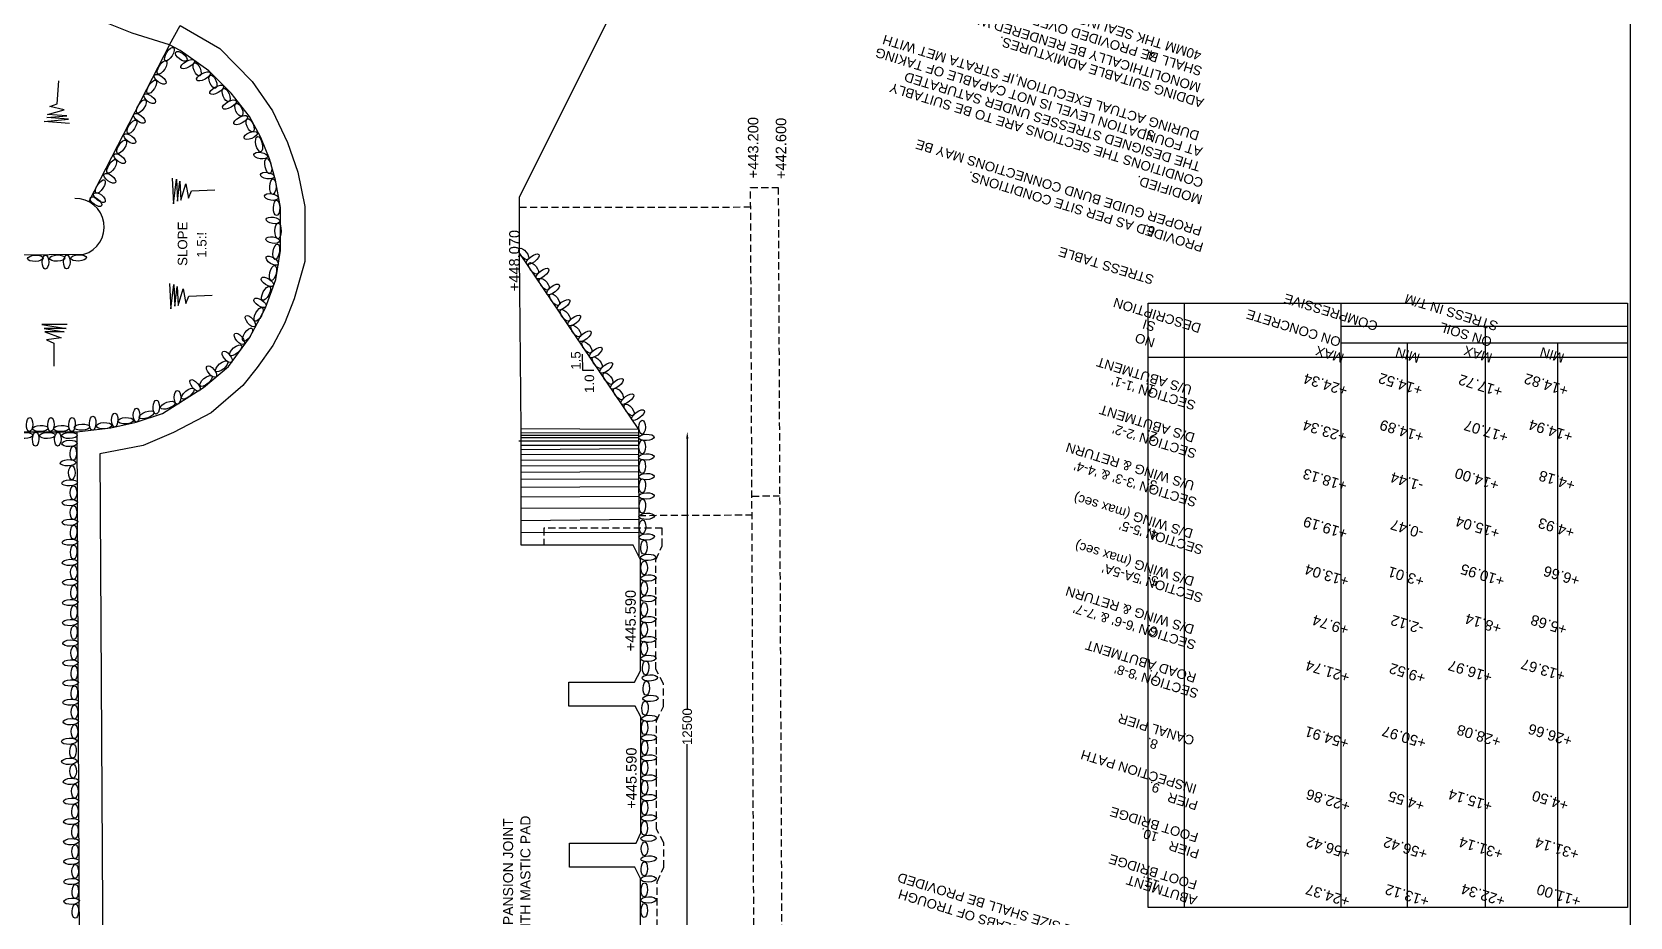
# Model space of a CAD drawing. Header units: millimetres. Extents: x 3621 to 101772, y 3733 to 84143.
# Drawn here: x 68120 to 101771, y 25505 to 44138 of the extents above; entities that cross this region are included whole.
import ezdxf

# ---------------------------------------------------------------- set-up
doc = ezdxf.new("R2010")
doc.units = ezdxf.units.MM
doc.header["$MEASUREMENT"] = 0
doc.linetypes.add('DASHED', pattern=[0.75, 0.5, -0.25])
for name, color, linetype in [('DIM', 7, 'Continuous'), ('DWG', 7, 'Continuous'), ('TXT', 7, 'Continuous'), ('TXT @ 1', 7, 'Continuous')]:
    doc.layers.add(name, color=color, linetype=linetype)
doc.styles.add('Notes', font='arial.ttf')
doc.styles.get("Standard").update_dxf_attribs({"font": 'arial.ttf'})
doc.dimstyles.new('Civil', dxfattribs={"dimtxt": 200, "dimasz": 150, "dimexe": 0.1, "dimexo": 0.0625, "dimgap": 0.09, "dimtad": 0, "dimdec": 0, "dimzin": 12, "dimdsep": 46, "dimtxsty": 'Standard', "dimcen": 0.1, "dimse1": 1, "dimse2": 1, "dimadec": 0, "dimazin": 2, "dimtfac": 1, "dimtdec": 0, "dimtofl": 0, "dimtmove": 0, "dimatfit": 3, "dimfxl": 1, "dimfrac": 1, "dimtolj": 1, "dimtzin": 0, "dimarcsym": 0})

# ---------------------------------------------------------------- blocks, each defined once
blk = doc.blocks.new('*D54')
at = {"layer": 'Defpoints', "color": 0, "ltscale": 100, "transparency": 16777216}
for p in [(81658, 35725), (81919, 35725), (81658, 23303)]:
    blk.add_point(p, dxfattribs=at)
at = {"layer": 'DIM', "color": 0, "lineweight": -2, "ltscale": 100, "transparency": 16777216}
for p, q in [((81919, 35575), (81919, 29881)), ((81919, 23453), (81919, 29147))]:
    blk.add_line(p, q, dxfattribs=at)
at = {"layer": 'DIM', "color": 0, "ltscale": 100, "transparency": 16777216}
for points in [[(81894, 35575), (81944, 35575), (81919, 35725)], [(81894, 23453), (81944, 23453), (81919, 23303)]]:
    blk.add_solid(points, dxfattribs=at)
at = {"layer": 'DIM', "color": 0, "ltscale": 100, "transparency": 16777216, "insert": (81919, 29514), "char_height": 200, "attachment_point": 5, "rotation": 90}
blk.add_mtext('\\A1;12500', dxfattribs=at)

msp = doc.modelspace()

# ---------------------------------------------------------------- linework, layer by layer
at = {"ltscale": 100}
msp.add_lwpolyline([(101771.4, 3745.9), (3621.1, 3745.9), (3621.1, 68546.1), (101771.4, 68546.1)], close=True, dxfattribs=at)
at = {"layer": 'DWG', "ltscale": 100}
for points in [[(71015, 43870), (70230, 44111.5), (69318.5, 44480), (69052.5, 44592), (68817, 44766), (68612.5, 44960.5), (68428, 45328.5), (68346, 45727), (68295, 46085), (68274, 48598.4)], [(80936.5, 23301.6), (80936.5, 26316.5), (80817, 26555), (79442, 26555), (79442, 27061), (80842, 27061), (80943.5, 27277), (80943.5, 29721.5), (80820.5, 29942), (79424, 29942), (79424, 30448), (80806, 30448), (80933, 30685.5), (80933, 33028.5), (80781, 33335.5), (78419.5, 33335.5), (78419.5, 35785), (78383, 39431.5), (78383, 40659), (81012.5, 45926.5), (81012.5, 48618)], [(71015, 43870), (71243.5, 44274.5), (72076.5, 43792.5), (72757, 43092.5), (73187, 42478.5), (73504, 41811.5), (73717.5, 41186), (73863, 40466.5), (73863, 39799.5), (73863, 39304.5), (73638, 38520.5), (73439.5, 37999), (73195, 37536.5), (72864.5, 37074.5), (72560.5, 36698), (71891.5, 36117.5), (71098.5, 35708.5), (70464, 35431), (69552, 35259.5), (69616.5, 23288.7)], [(69065.7, 35720.8), (69780.5, 35803), (70317, 35920.5), (70871, 36109), (71733, 36651.5), (72257.5, 37095.5), (72697.5, 37698.5), (73034, 38330.5), (73252.5, 38925.5), (73353, 39537), (73353, 39952), (73353, 40446), (73248.5, 41016), (73122.5, 41468), (72937.5, 41916), (72703, 42355.5), (72313, 42850), (71843, 43323), (71237.5, 43748.5), (71015, 43870), (69309.5, 40556)], [(68908.3, 42212.3), (68373.3, 42252.9), (68889.6, 42303.8), (68429.7, 42335.7), (68850.9, 42375.1), (68448.9, 42403.1), (68798.5, 42501.1), (68496.3, 42565.7), (68651.6, 42623), (68685.5, 43111.4)], [(71074.9, 41059.1), (71101.8, 40523.2), (71165.9, 41038), (71186, 40577.5), (71236.3, 40997.6), (71253.9, 40594.9), (71360.8, 40941.9), (71417.6, 40638.1), (71479, 40792), (71968, 40813.3)], [(64091.2, 39408), (69211, 39457.5)], [(78383, 39477), (80891, 35767.5), (80899.9, 33095.4)], [(71018.9, 38844.6), (71045.8, 38308.7), (71109.9, 38823.5), (71130, 38363), (71180.3, 38783.1), (71197.9, 38380.4), (71304.8, 38727.4), (71361.6, 38423.6), (71423, 38577.5), (71912, 38598.8)], [(68863, 37982), (68326.5, 37978.5), (68838, 37892), (68377, 37892), (68794.5, 37823.5), (68391.5, 37823.5), (68733.5, 37701.5), (68427.5, 37658), (68578.5, 37590), (68578.5, 37100.5)], [(80891, 35767.5), (78419.5, 35785)], [(78419.5, 35698.5), (80891.2, 35702.5)], [(80891.8, 35524.9), (78375.5, 35524.9)], [(80891.4, 35644), (78419.5, 35640.5)], [(78419.5, 35597.5), (80891.6, 35601.5)], [(78419.5, 35439.5), (80892.1, 35439.5)], [(80892.3, 35362), (78419.5, 35342.5)], [(78419.5, 35245), (80892.7, 35249.1)], [(80893.1, 35124.5), (78419.5, 35113)], [(78419.5, 35008), (80893.5, 35004.1)], [(80894, 34876), (78419.5, 34860.5)], [(78419.5, 34720.5), (80894.4, 34732.1)], [(80895, 34561), (78419.5, 34545.5)], [(78419.5, 34355), (80895.6, 34366.5)], [(78419.5, 34123), (80896.5, 34115)], [(80897.3, 33874), (78419.5, 33847)], [(78419.5, 33598), (80898.2, 33606)]]:
    msp.add_lwpolyline(points, dxfattribs=at)
at = {"layer": 'DWG', "linetype": 'DASHED', "ltscale": 300}
for points in [[(83329.5, 23307.3), (83252, 40863.5), (83834.5, 40863.5), (83914.5, 23308.7)], [(78383, 40447.5), (83253.8, 40453.6)], [(83280.7, 34365.9), (83864.1, 34376)], [(81436, 23302.8), (81436, 23658), (81285, 23951), (81285, 26248.5), (81424, 26552), (81424, 27065), (81270, 27353), (81270, 29637.5), (81415, 29941), (81415, 30417), (81256.5, 30723.5), (81256.5, 33027), (81391.5, 33321), (81391.5, 33689.5), (78897.5, 33689.5), (78897.5, 33335.5)], [(80897, 33960.9), (83282.4, 33971)]]:
    msp.add_lwpolyline(points, dxfattribs=at)
at = {"layer": 'DWG', "ltscale": 300}
msp.add_lwpolyline([(22033.6, 33260.1), (57975.9, 33303.5), (64112.6, 35720.8), (69065.7, 35720.8), (69122.1, 23288.2)], dxfattribs=at)
at = {"layer": 'DWG', "ltscale": 100}
msp.add_arc((69042.5, 40032.8), 599.5, 286.32917, 91.62109, dxfattribs=at)
for centre, major_axis, ratio in [((71015.6, 43672.5), (87, 138.6), 0.4024659), ((70860.1, 43392), (87, 138.6), 0.4024659), ((71264.5, 43624.5), (-117.9, 88.3), 0.4607331), ((71398.2, 43461.5), (143.3, 78.9), 0.4024659), ((71597, 43350.6), (-56.1, 136.2), 0.4607331), ((70641.6, 42982), (87, 138.6), 0.4024659), ((70818, 43142), (-117.9, 88.3), 0.4607331), ((71732.2, 43203.5), (143.3, 78.9), 0.4024659), ((71931, 43092.6), (-56.1, 136.2), 0.4607331), ((70599.5, 42732), (-117.9, 88.3), 0.4607331), ((72011.2, 42920.5), (143.3, 78.9), 0.4024659), ((72210, 42809.6), (-56.1, 136.2), 0.4607331), ((70380.5, 42320), (-117.9, 88.3), 0.4607331), ((70422.6, 42570), (87, 138.6), 0.4024659), ((72279.2, 42610), (143.3, 78.9), 0.4024659), ((72478, 42499.1), (-56.1, 136.2), 0.4607331), ((70224.1, 42140.5), (87, 138.6), 0.4024659), ((72513.7, 42282.5), (143.3, 78.9), 0.4024659), ((72712.5, 42171.6), (-56.1, 136.2), 0.4607331), ((70008.6, 41721.5), (87, 138.6), 0.4024659), ((70182, 41890.5), (-117.9, 88.3), 0.4607331), ((72723.7, 41959.2), (-135.9, -56.8), 0.4607331), ((72901.2, 41776.9), (-34.6, 159.9), 0.4024659), ((69800.1, 41308.5), (87, 138.6), 0.4024659), ((69966.5, 41471.5), (-117.9, 88.3), 0.4607331), ((72936, 41535.5), (-145.7, 22), 0.4607331), ((73095.2, 41311.9), (-34.6, 159.9), 0.4024659), ((69758, 41058.5), (-117.9, 88.3), 0.4607331), ((73076, 41113.5), (-145.7, 22), 0.4607331), ((69540, 40652), (-117.9, 88.3), 0.4607331), ((69559.1, 40883.5), (87, 138.6), 0.4024659), ((73161, 40664), (-145.7, 22), 0.4607331), ((73192.7, 40881.3), (3.5, 163.6), 0.4024659), ((69467, 40566), (-117.9, 88.3), 0.4607331), ((73270.7, 40435.8), (3.5, 163.6), 0.4024659), ((73196, 40172), (-145.7, 22), 0.4607331), ((73301.7, 39947.8), (3.5, 163.6), 0.4024659), ((73188.5, 39757.5), (-145.7, 22), 0.4607331), ((68189.7, 39372.8), (163.5, 6.8), 0.4024659), ((68403.7, 39292.6), (4, 147.2), 0.4607331), ((68651.7, 39377.3), (163.5, 6.8), 0.4024659), ((68854.2, 39296.9), (4, 147.2), 0.4607331), ((69102.2, 39381.6), (163.5, 6.8), 0.4024659), ((73176.9, 39323.4), (-123.8, 79.9), 0.4607331), ((73264.6, 39510.7), (27.6, 161.3), 0.4024659), ((78476.3, 39463.5), (-91.5, 115.4), 0.4607331), ((78664, 39354.3), (130.1, 99.3), 0.4024659), ((73195.2, 39062.3), (36.2, 159.6), 0.4024659), ((78681, 39160.8), (-91.5, 115.4), 0.4607331), ((78868.7, 39051.6), (130.1, 99.3), 0.4024659), ((73075.9, 38877.4), (-123.8, 79.9), 0.4607331), ((73047.3, 38634.8), (76.2, 144.8), 0.4024659), ((78905.9, 38828), (-91.5, 115.4), 0.4607331), ((79093.7, 38718.8), (130.1, 99.3), 0.4024659), ((72920.4, 38435.4), (-123.8, 79.9), 0.4607331), ((79125.3, 38503.5), (-91.5, 115.4), 0.4607331), ((79313.1, 38394.3), (130.1, 99.3), 0.4024659), ((72719.2, 38049.8), (-94.7, 112.9), 0.4607331), ((72891.8, 38192.8), (76.2, 144.8), 0.4024659), ((79349.8, 38171.6), (-91.5, 115.4), 0.4607331), ((79537.5, 38062.4), (130.1, 99.3), 0.4024659), ((72486.2, 37677.8), (-94.7, 112.9), 0.4607331), ((72658.6, 37765.5), (93.7, 134.1), 0.4024659), ((79573, 37841.4), (-91.5, 115.4), 0.4607331), ((79760.7, 37732.3), (130.1, 99.3), 0.4024659), ((72230.7, 37298.3), (-94.7, 112.9), 0.4607331), ((72408.9, 37435.2), (125.6, 104.9), 0.4024659), ((79804.5, 37499), (-91.5, 115.4), 0.4607331), ((79992.2, 37389.8), (130.1, 99.3), 0.4024659), ((71900.7, 36991.8), (-94.7, 112.9), 0.4607331), ((72114.4, 37098.2), (125.6, 104.9), 0.4024659), ((80023.4, 37175.3), (-91.5, 115.4), 0.4607331), ((80211.1, 37066.1), (130.1, 99.3), 0.4024659), ((71554.7, 36697.3), (-94.7, 112.9), 0.4607331), ((71784.4, 36791.7), (125.6, 104.9), 0.4024659), ((80249.4, 36840.9), (-91.5, 115.4), 0.4607331), ((80437.1, 36731.7), (130.1, 99.3), 0.4024659), ((70736.9, 36242.1), (4, 147.2), 0.4607331), ((70980.8, 36279.3), (153.9, 55.5), 0.4024659), ((71183.4, 36443.6), (4, 147.2), 0.4607331), ((71399.9, 36524.2), (125.6, 104.9), 0.4024659), ((80468.2, 36517.3), (-91.5, 115.4), 0.4607331), ((80655.9, 36408.2), (130.1, 99.3), 0.4024659), ((68069.4, 35874.1), (4, 147.2), 0.4607331), ((68518.4, 35874.1), (4, 147.2), 0.4607331), ((68962.9, 35874.1), (4, 147.2), 0.4607331), ((69397.9, 35901.6), (4, 147.2), 0.4607331), ((69863.4, 35967.1), (4, 147.2), 0.4607331), ((70093.9, 35953.7), (163.5, 6.8), 0.4024659), ((70321.4, 36072.1), (4, 147.2), 0.4607331), ((70534.3, 36077.8), (153.9, 55.5), 0.4024659), ((80695.1, 36181.7), (-91.5, 115.4), 0.4607331), ((80882.8, 36072.5), (130.1, 99.3), 0.4024659), ((67969.5, 35643.4), (163.5, 6.8), 0.4024659), ((68199, 35565.3), (4, 147.2), 0.4607331), ((68294.9, 35790.7), (163.5, 6.8), 0.4024659), ((68445.5, 35643.4), (163.5, 6.8), 0.4024659), ((68739.4, 35790.7), (163.5, 6.8), 0.4024659), ((68664, 35565.3), (4, 147.2), 0.4607331), ((68910.5, 35643.4), (163.5, 6.8), 0.4024659), ((69174.4, 35818.2), (163.5, 6.8), 0.4024659), ((69635.9, 35848.7), (163.5, 6.8), 0.4024659), ((81057, 35603.8), (163.5, 6.8), 0.4024659), ((80968.5, 35816.7), (4, 147.2), 0.4607331), ((68911.2, 35476.8), (163.5, 6.8), 0.4024659), ((68989.7, 35267.8), (4, 147.2), 0.4607331), ((80969.9, 35403.7), (4, 147.2), 0.4607331), ((68880.6, 35068.8), (163.5, 6.8), 0.4024659), ((68959.1, 34859.8), (4, 147.2), 0.4607331), ((81058.4, 35190.7), (163.5, 6.8), 0.4024659), ((80971.3, 34990.2), (4, 147.2), 0.4607331), ((68915, 34646.4), (163.5, 6.8), 0.4024659), ((81059.8, 34777.3), (163.5, 6.8), 0.4024659), ((80972.6, 34582.7), (4, 147.2), 0.4607331), ((68993.5, 34437.4), (4, 147.2), 0.4607331), ((81061.1, 34369.7), (163.5, 6.8), 0.4024659), ((68916.9, 34229.9), (163.5, 6.8), 0.4024659), ((68995.4, 34020.9), (4, 147.2), 0.4607331), ((81062.5, 33941.2), (163.5, 6.8), 0.4024659), ((80974, 34154.2), (4, 147.2), 0.4607331), ((68918.7, 33815.4), (163.5, 6.8), 0.4024659), ((68997.3, 33606.4), (4, 147.2), 0.4607331), ((80975.5, 33720.3), (4, 147.2), 0.4607331), ((68920.7, 33396.4), (163.5, 6.8), 0.4024659), ((68999.2, 33187.3), (4, 147.2), 0.4607331), ((81064, 33507.3), (163.5, 6.8), 0.4024659), ((81006.8, 33289.8), (4, 147.2), 0.4607331), ((68922.6, 32970.8), (163.5, 6.8), 0.4024659), ((81095.3, 33076.8), (163.5, 6.8), 0.4024659), ((81010.3, 32855.8), (4, 147.2), 0.4607331), ((69001.1, 32761.8), (4, 147.2), 0.4607331), ((81098.8, 32642.8), (163.5, 6.8), 0.4024659), ((68924.5, 32551.9), (163.5, 6.8), 0.4024659), ((69003, 32342.8), (4, 147.2), 0.4607331), ((81010.3, 32422.3), (4, 147.2), 0.4607331), ((68926.4, 32126.4), (163.5, 6.8), 0.4024659), ((69004.9, 31917.3), (4, 147.2), 0.4607331), ((81098.8, 32209.3), (163.5, 6.8), 0.4024659), ((81010.3, 31980.3), (4, 147.2), 0.4607331), ((68928.3, 31704.4), (163.5, 6.8), 0.4024659), ((69006.8, 31495.4), (4, 147.2), 0.4607331), ((81098.8, 31767.3), (163.5, 6.8), 0.4024659), ((81010.3, 31560.8), (4, 147.2), 0.4607331), ((68930.3, 31273.4), (163.5, 6.8), 0.4024659), ((81098.8, 31347.8), (163.5, 6.8), 0.4024659), ((81010.3, 31162.8), (4, 147.2), 0.4607331), ((69008.8, 31064.3), (4, 147.2), 0.4607331), ((81098.8, 30949.8), (163.5, 6.8), 0.4024659), ((68932.2, 30854.4), (163.5, 6.8), 0.4024659), ((69010.7, 30645.3), (4, 147.2), 0.4607331), ((81042.8, 30752.8), (4, 147.2), 0.4607331), ((68934.1, 30434.3), (163.5, 6.8), 0.4024659), ((69012.6, 30225.3), (4, 147.2), 0.4607331), ((81131.3, 30539.8), (163.5, 6.8), 0.4024659), ((81055.8, 30321.3), (4, 147.2), 0.4607331), ((68935.9, 30028.7), (163.5, 6.8), 0.4024659), ((69014.4, 29819.7), (4, 147.2), 0.4607331), ((81029.8, 29900.8), (4, 147.2), 0.4607331), ((81144.3, 30108.3), (163.5, 6.8), 0.4024659), ((68937.8, 29617.3), (163.5, 6.8), 0.4024659), ((81020.8, 29492.8), (4, 147.2), 0.4607331), ((81118.3, 29687.8), (163.5, 6.8), 0.4024659), ((69016.3, 29408.3), (4, 147.2), 0.4607331), ((81109.3, 29279.8), (163.5, 6.8), 0.4024659), ((68905.6, 29206.3), (163.5, 6.8), 0.4024659), ((68984.1, 28997.3), (4, 147.2), 0.4607331), ((81020.8, 29070.3), (4, 147.2), 0.4607331), ((68908.1, 28783.3), (163.5, 6.8), 0.4024659), ((68986.6, 28574.3), (4, 147.2), 0.4607331), ((81109.3, 28857.3), (163.5, 6.8), 0.4024659), ((81020.8, 28646.3), (4, 147.2), 0.4607331), ((68943.5, 28361.9), (163.5, 6.8), 0.4024659), ((69022, 28152.8), (4, 147.2), 0.4607331), ((81109.3, 28433.3), (163.5, 6.8), 0.4024659), ((81020.8, 28231.3), (4, 147.2), 0.4607331), ((68945.4, 27941.9), (163.5, 6.8), 0.4024659), ((81109.3, 28018.3), (163.5, 6.8), 0.4024659), ((81020.8, 27804.8), (4, 147.2), 0.4607331), ((69023.9, 27732.8), (4, 147.2), 0.4607331), ((81109.3, 27591.8), (163.5, 6.8), 0.4024659), ((68947.3, 27517.4), (163.5, 6.8), 0.4024659), ((69025.8, 27308.3), (4, 147.2), 0.4607331), ((81013.3, 27375.3), (4, 147.2), 0.4607331), ((68949.3, 27091.8), (163.5, 6.8), 0.4024659), ((69027.8, 26882.8), (4, 147.2), 0.4607331), ((81101.8, 27162.3), (163.5, 6.8), 0.4024659), ((81019.3, 26942.3), (4, 147.2), 0.4607331), ((68951.2, 26675.4), (163.5, 6.8), 0.4024659), ((69029.7, 26466.4), (4, 147.2), 0.4607331), ((81107.8, 26729.3), (163.5, 6.8), 0.4024659), ((81013.8, 26519.8), (4, 147.2), 0.4607331), ((68953.1, 26252.9), (163.5, 6.8), 0.4024659), ((81102.3, 26306.8), (163.5, 6.8), 0.4024659), ((69031.6, 26043.8), (4, 147.2), 0.4607331), ((81102.3, 25864.8), (163.5, 6.8), 0.4024659), ((81013.8, 26077.8), (4, 147.2), 0.4607331), ((68955, 25836.3), (163.5, 6.8), 0.4024659), ((69033.5, 25627.3), (4, 147.2), 0.4607331), ((81013.8, 25644.8), (4, 147.2), 0.4607331)]:
    msp.add_ellipse(centre, major_axis=major_axis, ratio=ratio, dxfattribs=at)
at = {"layer": 'TXT'}
for p, q in [((92385.6, 38428), (92385.6, 25705.5)), ((95682.1, 38424.8), (95682.1, 38296.5)), ((95682.1, 38296.5), (95682.1, 25706.7)), ((95684.5, 37944.9), (101720.9, 37944.9)), ((98717.8, 37944.6), (98717.8, 25708.7)), ((95682.2, 37591.2), (101721.3, 37591.2)), ((97080, 37589.4), (97080, 25705)), ((100243.1, 37591.9), (100243.1, 25709.2)), ((91626.4, 37292.3), (101722, 37292.3))]:
    msp.add_line(p, q, dxfattribs=at)
msp.add_lwpolyline([(91625.7, 38430.1), (101721.3, 38430.1), (101721.3, 25705.6), (91625.7, 25705.6)], close=True, dxfattribs=at)
at = {"layer": 'TXT', "ltscale": 100}
msp.add_lwpolyline([(79708.6, 37358.1), (79714, 37019.2), (79949.5, 37019.2)], dxfattribs=at)

# ---------------------------------------------------------------- texts
at = {"layer": 'TXT'}
for s, height, p in [('+443.200', 220, (83415.9, 41057)), ('+442.600', 220, (84002.3, 41041.4)), ('+448.070', 220, (78388, 38679.9)), ('+445.590', 220, (80834.1, 31101.4)), ('+445.590', 220, (80851, 27783.1)), ('FILLED WITH MASTIC PAD', 210, (78615.7, 23941.7)), ('20mm EXPANSION JOINT', 210, (78251.8, 24048.6))]:
    msp.add_text(s, height=height, rotation=90, dxfattribs=at).set_placement(p)
at = {"layer": 'TXT', "style": 'Notes'}
for p in [(78065.8, 26201.2), (78116.5, 26226.6)]:
    msp.add_text('20mm EXPANSION JOINT', height=0.1, dxfattribs=at).set_placement(p)
at = {"layer": 'TXT @ 1', "style": 'Notes'}
for s, height, rotation, p in [('40MM THK SEALING COAT IN P.C.C MIX M25 GRADE', 200, 162.91013, (92761.4, 43724.5)), ('SHALL BE PROVIDED OVER THE TROUGH SLAB WHICH', 200, 162.91013, (92779.4, 43398.2)), ('MONOLITHICALLY BE RENDERED WATER PROOF BY', 200, 162.91013, (92750.2, 43052.1)), ('AT FOUNDATION LEVEL IS NOT CAPABLE OF TAKING', 200, 162.91013, (92783.8, 41698.6)), ('DURING ACTUAL EXECUTION,IF STRATA MET WITH', 200, 162.91013, (92718.6, 42039.5)), ('ADDING SUITABLE ADMIXTURES.', 200, 162.91013, (92814.8, 42728.3)), ('4.', 200, 162.91013, (91798.5, 43718)), ('THE DESIGNED STRESSES UNDER SATURATED', 200, 162.91013, (92743.6, 41387.5)), ('CONDITIONS THE SECTIONS ARE TO BE SUITABLY', 200, 162.91013, (92803.9, 41046.3)), ('5.', 200, 162.91013, (91771.7, 42046.4)), ('PROPER GUIDE BUND CONNECTIONS MAY BE', 200, 162.91013, (92773.8, 40032.8)), ('PROVIDED AS PER SITE CONDITIONS.', 200, 162.91013, (92803.9, 39691.6)), ('MODIFIED.', 200, 162.91013, (92783.8, 40695.1)), ('6.', 200, 162.91013, (91791.9, 40026.1)), ('STRESS TABLE', 200, 162.91013, (91763.1, 39007.2)), ('DESCRIPTION', 200, 162.91013, (92755.5, 37987)), ('COMPRESSIVE', 200, 162.91013, (96479.7, 38031)), ('STRESS IN T/M', 200, 162.91013, (99009.2, 38030.5)), ('SI', 200, 162.91013, (91797.2, 38016)), ('ON CONCRETE', 200, 162.91013, (95701.4, 37695.8)), ('NO', 200, 162.91013, (91784.8, 37682)), ('ON SOIL', 200, 162.91013, (98882.2, 37695.9)), ('MAX', 200, 162.91013, (95766.7, 37357.5)), ('MIN', 200, 162.91013, (97363.6, 37355.9)), ('MAX', 200, 162.91013, (98887.7, 37360.5)), ('MIN', 200, 162.91013, (100403.7, 37357.5)), ('U/S ABUTMENT', 200, 162.91013, (92564.6, 36686.4)), ("SECTION '1-1'", 200, 162.91013, (92642.3, 36361.6)), ('1.', 200, 162.91013, (91792.7, 36689.3)), ('+24.34', 220, 162.91013, (95844.8, 36678.9)), ('+14.52', 220, 162.91013, (97422.1, 36685.8)), ('+17.72', 220, 162.91013, (99108.4, 36655.6)), ('+14.82', 220, 162.91013, (100489.8, 36676.5)), ('D/S ABUTMENT', 200, 162.91013, (92624.1, 35682.9)), ("SECTION '2-2'", 200, 162.91013, (92661, 35345.6)), ('2.', 200, 162.91013, (91829.6, 35698.7)), ('2.', 200, 162.91013, (91836, 35695.8)), ('+23.34', 220, 162.91013, (95827.6, 35698.2)), ('+14.89', 220, 162.91013, (97449.9, 35702.6)), ('+17.07', 220, 162.91013, (99225.3, 35695)), ('+14.94', 220, 162.91013, (100586.8, 35707)), ('U/S WING & RETURN', 200, 162.91013, (92616, 34672.1)), ("SECTION '3-3' & '4-4'", 200, 162.91013, (92664.2, 34323.1)), ('3.', 200, 162.91013, (91831.2, 34673.4)), ('+18.13', 220, 162.91013, (95832.3, 34673.5)), ('-1.44', 220, 162.91013, (97437.7, 34671.6)), ('+14.00', 220, 162.91013, (99031.3, 34687.1)), ('+4.18', 220, 162.91013, (100635.3, 34684.2)), ('D/S WING (max sec)', 200, 162.91013, (92585.2, 33664.3)), ("SECTION '5-5'", 200, 162.91013, (92802.2, 33320.8)), ('4.', 200, 162.91013, (91858.6, 33632.9)), ('+19.19', 220, 162.91013, (95839.8, 33667.1)), ('-0.47', 220, 162.91013, (97441.4, 33677.6)), ('+15.04', 220, 162.91013, (99046.1, 33674)), ('+4.93', 220, 162.91013, (100623.3, 33687.9)), ('D/S WING (max sec)', 200, 162.91013, (92610.9, 32658.3)), ("SECTION '5A-5A'", 200, 162.91013, (92795.4, 32310)), ('5.', 200, 162.91013, (91858.6, 32656.3)), ('+13.04', 220, 162.91013, (95870.8, 32663.3)), ('+3.01', 220, 162.91013, (97457.7, 32661)), ('+10.95', 220, 162.91013, (99149, 32668.2)), ('+6.66', 220, 162.91013, (100733.3, 32676.9)), ('D/S WING & RETURN', 200, 162.91013, (92610.3, 31645.9)), ("SECTION '6-6' & '7-7'", 200, 162.91013, (92648.5, 31317.9)), ('6.', 200, 162.91013, (91838.2, 31595.9)), ('+9.74', 220, 162.91013, (95866.6, 31644.2)), ('-2.12', 220, 162.91013, (97443.3, 31665.6)), ('+8.14', 220, 162.91013, (99084.5, 31672.8)), ('+5.68', 220, 162.91013, (100463, 31648.2)), ('ROAD ABUTMENT', 200, 162.91013, (92656.1, 30623.6)), ("SECTION '8-8'", 200, 162.91013, (92701.9, 30295.6)), ('7.', 200, 162.91013, (91879, 30647.7)), ('+21.74', 220, 162.91013, (95888.1, 30641.6)), ('+9.52', 220, 162.91013, (97486.3, 30627.3)), ('+16.97', 220, 162.91013, (98891, 30641.6)), ('+13.67', 220, 162.91013, (100424.4, 30671)), ('CANAL PIER', 200, 162.91013, (92616.2, 29306)), ('8.', 200, 162.91013, (91848.4, 29220.3)), ('+54.91', 220, 162.91013, (95871.9, 29248.6)), ('+50.97', 220, 162.91013, (97499.2, 29257.6)), ('+28.08', 220, 162.91013, (99072.6, 29284.5)), ('+26.66', 220, 162.91013, (100574.1, 29302.5)), ('INSPECTION PATH', 200, 162.91013, (92663.6, 28285.6)), ('9.', 200, 162.91013, (91889, 28297.3)), ('PIER', 200, 162.91013, (92690.6, 27941)), ('+22.86', 220, 162.91013, (95898.9, 27928)), ('+4.55', 220, 162.91013, (97463.3, 27937)), ('+15.14', 220, 162.91013, (98892.8, 27928)), ('+4.50', 220, 162.91013, (100493.2, 27946)), ('FOOT BRIDGE', 200, 162.91013, (92697.4, 27265.3)), ('10.', 200, 162.91013, (91858.5, 27273)), ('PIER', 200, 162.91013, (92717.7, 26920.6)), ('+56.42', 220, 162.91013, (95898.9, 26930.8)), ('+56.42', 220, 162.91013, (97526.2, 26921.9)), ('+31.14', 220, 162.91013, (99117.6, 26921.9)), ('+31.14', 220, 162.91013, (100717.9, 26912.9)), ('FOOT BRIDGE', 200, 162.91013, (92671.9, 26268.4)), ('KRAFT PAPER OF SUITABLE SIZE SHALL BE PROVIDED', 200, 162.91013, (93535.6, 24245.4)), ('ABUTMENT', 200, 162.91013, (92671.8, 25937.9)), ('11.', 200, 162.91013, (91878.8, 26258.7)), ('20MM EXPANSION JOINT', 0.1, 274.86838, (78065.9, 26202.8)), ('20MM EXPANSION JOINT', 0.1, 274.86838, (78116.6, 26228.1)), ('OVER THE SUPPORTS UNDER THE SLABS OF TROUGH', 200, 162.91013, (93551.8, 23894.4)), ('+24.37', 220, 162.91013, (95889.9, 25924.7)), ('+13.12', 220, 162.91013, (97562.2, 25924.7)), ('+22.34', 220, 162.91013, (99162.5, 25933.7)), ('+11.00', 220, 162.91013, (100753.9, 25924.7)), ('+445.590', 0.1, 270, (80590.9, 25507.8))]:
    msp.add_text(s, height=height, rotation=rotation, dxfattribs=at).set_placement(p)
at = {"layer": 'TXT @ 1'}
for s, p in [('SLOPE', (71390.4, 39213.7)), ('1.5:!', (71794.9, 39385)), ('1.5', (79672.4, 37027.8)), ('1.0', (79957.4, 36539.2))]:
    msp.add_text(s, height=200, rotation=90, dxfattribs=at).set_placement(p)
at = {"layer": 'TXT @ 1', "style": 'Notes'}
msp.add_text('20mmEXPANSION JOINT', height=0.1, dxfattribs=at).set_placement((78194.7, 25940.1))

# ---------------------------------------------------------------- dimensions: what is measured, and where the dimension line sits
at = {"layer": 'DIM', "ltscale": 100}
dim = msp.add_aligned_dim(p1=(81658, 23303.3), p2=(81658, 35724.9), distance=-260.9, text='12500', dimstyle='Civil', dxfattribs=at)
dim.commit()
dim.dimension.update_dxf_attribs({"geometry": '*D54', "text_midpoint": (81919, 29514.1)})

doc.saveas('drawing.dxf')
